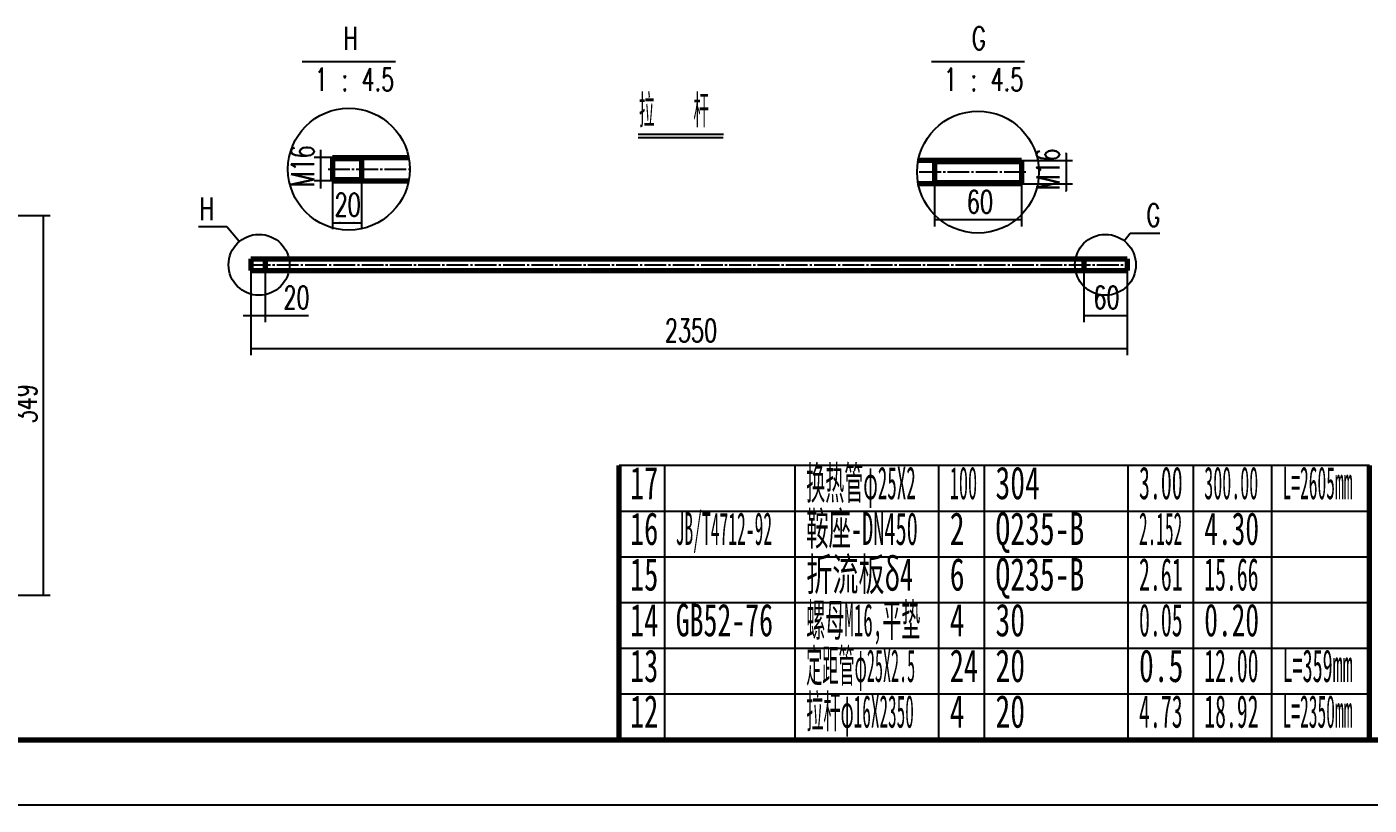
# Model space of a CAD drawing. Header units: millimetres. Extents: x -2673 to 2673, y -4526 to 1890.
# Drawn here: x -327 to 1524, y -1890 to -817 of the extents above; entities that cross this region are included whole.
import ezdxf

# ---------------------------------------------------------------- set-up
doc = ezdxf.new("R2010")
doc.units = ezdxf.units.MM
doc.linetypes.add('EB_DASHDOT', pattern=[39, 30, -3, 3, -3])
for name, color, linetype, lineweight in [('CAXA0', 7, 'Continuous', 70), ('CAXA1', 1, 'EB_DASHDOT', 25), ('CAXA3', 7, 'Continuous', 25), ('CAXA4', 3, 'Continuous', 25)]:
    doc.layers.add(name, color=color, linetype=linetype, lineweight=lineweight)
doc.styles.add('TextStyle1', font='SIMFANG.TTF', dxfattribs={"width": 0.665629})
doc.styles.add('TextStyle12', font='SIMFANG.TTF', dxfattribs={"width": 0.491571})
doc.styles.add('TextStyle13', font='SIMFANG.TTF', dxfattribs={"width": 0.488981})
doc.styles.add('TextStyle18', font='SIMFANG.TTF', dxfattribs={"width": 0.616971})
doc.styles.add('TextStyle19', font='SIMFANG.TTF', dxfattribs={"width": 0.450957})
doc.styles.add('TextStyle22', font='SIMFANG.TTF', dxfattribs={"width": 0.636874})
doc.styles.add('TextStyle24', font='SIMFANG.TTF', dxfattribs={"width": 0.386959})
doc.styles.add('TextStyle25', font='SIMFANG.TTF', dxfattribs={"width": 0.393293})
doc.styles.add('TextStyle26', font='SIMFANG.TTF', dxfattribs={"width": 0.362728})
doc.styles.add('TextStyle27', font='SIMFANG.TTF', dxfattribs={"width": 0.626564})
doc.styles.add('TextStyle28', font='SIMFANG.TTF', dxfattribs={"width": 0.428072})
doc.styles.add('TextStyle29', font='SIMFANG.TTF', dxfattribs={"width": 0.586574})
doc.styles.add('TextStyle30', font='SIMFANG.TTF', dxfattribs={"width": 0.394941})
doc.styles.add('TextStyle31', font='SIMFANG.TTF', dxfattribs={"width": 0.502312})
doc.styles.add('TextStyle32', font='SIMFANG.TTF', dxfattribs={"width": 0.411067})
doc.styles.add('TextStyle6', font='SIMFANG.TTF', dxfattribs={"width": 0.40497})
doc.styles.add('TextStyle8', font='SIMFANG.TTF', dxfattribs={"width": 0.389594})
doc.styles.add('UserTxtStyle2', font='SIMFANG.TTF', dxfattribs={"width": 0.667})
doc.styles.add('机械', font='txt.shx', dxfattribs={"width": 0.667, "height": 15, "bigfont": 'gbcbig.shx'})
doc.dimstyles.new('标准', dxfattribs={"dimscale": 9, "dimtxt": 3.5, "dimasz": 1.2, "dimexe": 1, "dimexo": 0, "dimtad": 1, "dimdec": 1, "dimzin": 12, "dimdsep": 46, "dimtxsty": '机械', "dimcen": 0, "dimdle": 1.1, "dimaunit": 1, "dimazin": 2, "dimtfac": 1, "dimtdec": 3, "dimtmove": 0, "dimatfit": 3, "dimfxl": 0, "dimtolj": 1, "dimtzin": 0, "dimarcsym": 0})

# ---------------------------------------------------------------- blocks, each defined once
blk = doc.blocks.new('*CAXBLOCK121122')
at = {"layer": 'CAXA0', "linetype": 'Continuous', "lineweight": 25}
for points in [[(-304.4, -1077), (-303.1, -1087.8), (-305.8, -1087.8)], [(-304.4, -1600.5), (-303.1, -1589.7), (-305.8, -1589.7)]]:
    blk.add_hatch(color=0, dxfattribs=at).paths.add_polyline_path(points, flags=0)
at = {"layer": 'CAXA0', "color": 0, "linetype": 'Continuous', "lineweight": 25}
for p, q in [((-764.4, -1077), (-295.4, -1077)), ((-304.4, -1600.5), (-304.4, -1077)), ((-764.4, -1600.5), (-295.4, -1600.5))]:
    blk.add_line(p, q, dxfattribs=at)
at = {"layer": 'CAXA0', "color": 0, "linetype": 'Continuous', "lineweight": 25, "insert": (-345, -1363.7), "char_height": 31.5, "attachment_point": 1, "rotation": 90, "style": '机械'}
blk.add_mtext('349', dxfattribs=at)
blk = doc.blocks.new('*CAXBLOCK147148')
at = {"layer": 'CAXA4', "linetype": 'Continuous', "lineweight": 25}
for points in [[(-18.6, -1260.5), (-7.8, -1261.9), (-7.8, -1259.2)], [(1190.1, -1260.5), (1179.3, -1261.9), (1179.3, -1259.2)]]:
    blk.add_hatch(color=0, dxfattribs=at).paths.add_polyline_path(points, flags=0)
at = {"layer": 'CAXA4', "color": 0, "linetype": 'Continuous', "lineweight": 25}
for p, q in [((-18.6, -1153.1), (-18.6, -1269.5)), ((1190.1, -1153.1), (1190.1, -1269.5)), ((-18.6, -1260.5), (1190.1, -1260.5))]:
    blk.add_line(p, q, dxfattribs=at)
at = {"layer": 'CAXA4', "color": 0, "linetype": 'Continuous', "lineweight": 25, "insert": (552.5, -1219.9), "char_height": 31.5, "attachment_point": 1, "style": '机械'}
blk.add_mtext('2350', dxfattribs=at)
blk = doc.blocks.new('*CAXBLOCK148149')
at = {"layer": 'CAXA4', "linetype": 'Continuous', "lineweight": 25}
for points in [[(-18.6, -1215), (-29.4, -1216.3), (-29.4, -1213.6)], [(1.4, -1215), (12.2, -1216.3), (12.2, -1213.6)]]:
    blk.add_hatch(color=0, dxfattribs=at).paths.add_polyline_path(points, flags=0)
at = {"layer": 'CAXA4', "color": 0, "linetype": 'Continuous', "lineweight": 25}
for p, q in [((-18.6, -1151.2), (-18.6, -1224)), ((1.4, -1151.2), (1.4, -1224)), ((-28.5, -1215), (61.2, -1215))]:
    blk.add_line(p, q, dxfattribs=at)
at = {"layer": 'CAXA4', "color": 0, "linetype": 'Continuous', "lineweight": 25, "insert": (26.5, -1174.4), "char_height": 31.5, "attachment_point": 1, "style": '机械'}
blk.add_mtext('20', dxfattribs=at)
blk = doc.blocks.new('*CAXBLOCK149150')
at = {"layer": 'CAXA4', "linetype": 'Continuous', "lineweight": 25}
for points in [[(1130.1, -1215), (1140.9, -1216.3), (1140.9, -1213.6)], [(1190.1, -1215), (1179.3, -1216.3), (1179.3, -1213.6)]]:
    blk.add_hatch(color=0, dxfattribs=at).paths.add_polyline_path(points, flags=0)
at = {"layer": 'CAXA4', "color": 0, "linetype": 'Continuous', "lineweight": 25}
for p, q in [((1130.1, -1151.2), (1130.1, -1224)), ((1190.1, -1151.2), (1190.1, -1224)), ((1130.1, -1215), (1190.1, -1215))]:
    blk.add_line(p, q, dxfattribs=at)
at = {"layer": 'CAXA4', "color": 0, "linetype": 'Continuous', "lineweight": 25, "insert": (1143.5, -1174.4), "char_height": 31.5, "attachment_point": 1, "style": '机械'}
blk.add_mtext('60', dxfattribs=at)
blk = doc.blocks.new('CAXBLOCK150', base_point=(0, 341.6))
at = {"layer": 'CAXA3', "linetype": 'Continuous', "lineweight": 25}
for p, q in [((1186, -1112.1), (1194.3, -1101.5)), ((1194.3, -1101.5), (1234.9, -1101.5))]:
    blk.add_line(p, q, dxfattribs=at)
blk.add_circle((1160.1, -1145.1), 42, dxfattribs=at)
at = {"layer": 'CAXA3', "linetype": 'Continuous', "lineweight": 25, "insert": (1216.8, -1060.9), "char_height": 31.5, "attachment_point": 1, "style": '机械'}
blk.add_mtext('G', dxfattribs=at)
blk = doc.blocks.new('CAXBLOCK151', base_point=(-1335.9, 1956))
at = {"layer": 'CAXA0'}
for p, q in [((1044.3, -1001.3), (901.8, -1001.3)), ((924.3, -1001.3), (924.3, -1033.3)), ((1044.3, -1001.3), (1044.3, -1033.3)), ((1044.3, -1033.3), (901.8, -1033.3))]:
    blk.add_line(p, q, dxfattribs=at)
at = {"layer": 'CAXA1', "linetype": 'EB_DASHDOT', "lineweight": 25}
blk.add_line((1050.3, -1017.3), (900.3, -1017.3), dxfattribs=at)
at = {"layer": 'CAXA3', "linetype": 'Continuous', "lineweight": 25}
blk.add_line((920, -864.7), (1048.6, -864.7), dxfattribs=at)
at = {"layer": 'CAXA3'}
for p, q in [((924.3, -1005.2), (1044.3, -1005.2)), ((924.3, -1029.5), (1044.3, -1029.5))]:
    blk.add_line(p, q, dxfattribs=at)
at = {"layer": 'CAXA3', "linetype": 'Continuous', "lineweight": 25}
blk.add_circle((984.3, -1017.3), 84, dxfattribs=at)
at = {"layer": 'CAXA3', "linetype": 'Continuous', "lineweight": 25, "char_height": 31.5, "attachment_point": 1, "style": '机械'}
for s, insert in [('G', (976, -817.1)), ('1 : 4.5', (937.3, -873.8))]:
    blk.add_mtext(s, dxfattribs=dict(at, insert=insert))
blk = doc.blocks.new('CAXBLOCK152', base_point=(0, 341.6))
at = {"layer": 'CAXA3', "linetype": 'Continuous', "lineweight": 25}
for p, q in [((-51.6, -1092.8), (-90.8, -1092.8)), ((-34.4, -1113.1), (-51.6, -1092.8))]:
    blk.add_line(p, q, dxfattribs=at)
blk.add_circle((-7.2, -1145.1), 42, dxfattribs=at)
at = {"layer": 'CAXA3', "linetype": 'Continuous', "lineweight": 25, "insert": (-89.2, -1052.1), "char_height": 31.5, "attachment_point": 1, "style": '机械'}
blk.add_mtext('H', dxfattribs=at)
blk = doc.blocks.new('CAXBLOCK153', base_point=(131.1, 1960.2))
at = {"layer": 'CAXA0'}
for p, q in [((93.9, -997.2), (93.9, -1029.2)), ((93.9, -997.2), (199.1, -997.2)), ((133.9, -997.2), (133.9, -1029.2)), ((93.9, -1029.2), (199.1, -1029.2))]:
    blk.add_line(p, q, dxfattribs=at)
at = {"layer": 'CAXA1', "linetype": 'EB_DASHDOT', "lineweight": 25}
blk.add_line((87.9, -1013.2), (200.7, -1013.2), dxfattribs=at)
at = {"layer": 'CAXA3', "linetype": 'Continuous', "lineweight": 25}
blk.add_line((52.4, -864.7), (181, -864.7), dxfattribs=at)
at = {"layer": 'CAXA3'}
for p, q in [((93.9, -1001), (133.9, -1001)), ((93.9, -1025.4), (133.9, -1025.4))]:
    blk.add_line(p, q, dxfattribs=at)
at = {"layer": 'CAXA3', "linetype": 'Continuous', "lineweight": 25}
blk.add_circle((116.7, -1013.2), 84, dxfattribs=at)
at = {"layer": 'CAXA3', "linetype": 'Continuous', "lineweight": 25, "char_height": 31.5, "attachment_point": 1, "style": '机械'}
for s, insert in [('H', (109.2, -817.1)), ('1 : 4.5', (69.7, -873.8))]:
    blk.add_mtext(s, dxfattribs=dict(at, insert=insert))
blk = doc.blocks.new('*CAXBLOCK154155')
at = {"layer": 'CAXA4', "linetype": 'Continuous', "lineweight": 25}
for points in [[(77.7, -997.2), (76.4, -986.4), (79.1, -986.4)], [(77.7, -1029.2), (76.4, -1040), (79.1, -1040)]]:
    blk.add_hatch(color=0, dxfattribs=at).paths.add_polyline_path(points, flags=0)
at = {"layer": 'CAXA4', "color": 0, "linetype": 'Continuous', "lineweight": 25}
for p, q in [((93.9, -997.2), (68.7, -997.2)), ((77.7, -987.3), (77.7, -1039.1)), ((93.9, -1029.2), (68.7, -1029.2))]:
    blk.add_line(p, q, dxfattribs=at)
at = {"layer": 'CAXA4', "color": 0, "linetype": 'Continuous', "lineweight": 25, "insert": (37.1, -1038.1), "char_height": 31.5, "attachment_point": 1, "rotation": 90, "style": '机械'}
blk.add_mtext('M16', dxfattribs=at)
blk = doc.blocks.new('*CAXBLOCK155156')
at = {"layer": 'CAXA4', "linetype": 'Continuous', "lineweight": 25}
for points in [[(93.9, -1087.1), (104.7, -1088.4), (104.7, -1085.7)], [(133.9, -1087.1), (123.1, -1088.4), (123.1, -1085.7)]]:
    blk.add_hatch(color=0, dxfattribs=at).paths.add_polyline_path(points, flags=0)
at = {"layer": 'CAXA4', "color": 0, "linetype": 'Continuous', "lineweight": 25}
for p, q in [((93.9, -1025.4), (93.9, -1096.1)), ((133.9, -1025.4), (133.9, -1096.1)), ((93.9, -1087.1), (133.9, -1087.1))]:
    blk.add_line(p, q, dxfattribs=at)
at = {"layer": 'CAXA4', "color": 0, "linetype": 'Continuous', "lineweight": 25, "insert": (97, -1046.5), "char_height": 31.5, "attachment_point": 1, "style": '机械'}
blk.add_mtext('20', dxfattribs=at)
blk = doc.blocks.new('*CAXBLOCK156157')
at = {"layer": 'CAXA4', "linetype": 'Continuous', "lineweight": 25}
for points in [[(1105.8, -1001.3), (1104.4, -990.5), (1107.1, -990.5)], [(1105.8, -1033.3), (1104.4, -1044.1), (1107.1, -1044.1)]]:
    blk.add_hatch(color=0, dxfattribs=at).paths.add_polyline_path(points, flags=0)
at = {"layer": 'CAXA4', "color": 0, "linetype": 'Continuous', "lineweight": 25}
for p, q in [((1105.8, -991.4), (1105.8, -1043.2)), ((1044.3, -1001.3), (1114.8, -1001.3)), ((1044.3, -1033.3), (1114.8, -1033.3))]:
    blk.add_line(p, q, dxfattribs=at)
at = {"layer": 'CAXA4', "color": 0, "linetype": 'Continuous', "lineweight": 25, "insert": (1065.1, -1042.3), "char_height": 31.5, "attachment_point": 1, "rotation": 90, "style": '机械'}
blk.add_mtext('M16', dxfattribs=at)
blk = doc.blocks.new('*CAXBLOCK157158')
at = {"layer": 'CAXA4', "linetype": 'Continuous', "lineweight": 25}
for points in [[(924.3, -1083.2), (935.1, -1081.9), (935.1, -1084.6)], [(1044.3, -1083.2), (1033.5, -1081.9), (1033.5, -1084.6)]]:
    blk.add_hatch(color=0, dxfattribs=at).paths.add_polyline_path(points, flags=0)
at = {"layer": 'CAXA4', "color": 0, "linetype": 'Continuous', "lineweight": 25}
for p, q in [((924.3, -1029.5), (924.3, -1092.2)), ((1044.3, -1029.5), (1044.3, -1092.2)), ((1044.3, -1083.2), (924.3, -1083.2))]:
    blk.add_line(p, q, dxfattribs=at)
at = {"layer": 'CAXA4', "color": 0, "linetype": 'Continuous', "lineweight": 25, "insert": (969, -1042.6), "char_height": 31.5, "attachment_point": 1, "style": '机械'}
blk.add_mtext('60', dxfattribs=at)
blk = doc.blocks.new('CAXBLOCK174', base_point=(2583, -1800))
at = {"layer": 'CAXA0', "linetype": 'Continuous', "lineweight": 70}
blk.add_line((-2448, -1800), (2583, -1800), dxfattribs=at)
at = {"layer": 'CAXA3', "linetype": 'Continuous', "lineweight": 25}
blk.add_line((2673, -1890), (-2673, -1890), dxfattribs=at)
blk = doc.blocks.new('CAXBLOCK231', base_point=(489.4, -1800))
at = {"layer": 'CAXA3', "color": 0, "linetype": 'Continuous', "lineweight": 25}
for p, q in [((1524.4, -1737), (489.4, -1737)), ((552.4, -1800), (552.4, -1737)), ((732.4, -1800), (732.4, -1737)), ((930.4, -1800), (930.4, -1737)), ((993.4, -1800), (993.4, -1737)), ((1191.4, -1800), (1191.4, -1737)), ((1281.4, -1800), (1281.4, -1737)), ((1389.4, -1800), (1389.4, -1737)), ((1524.4, -1800), (489.4, -1800))]:
    blk.add_line(p, q, dxfattribs=at)
at = {"layer": 'CAXA3', "color": 0, "linetype": 'Continuous', "lineweight": 70}
for p, q in [((489.4, -1800), (489.4, -1737)), ((1524.4, -1800), (1524.4, -1737))]:
    blk.add_line(p, q, dxfattribs=at)
at = {"layer": 'CAXA3', "color": 0, "linetype": 'Continuous', "lineweight": 25, "char_height": 45, "attachment_point": 1}
for s, insert, style in [('\\fFangSong_GB2312;12', (504.4, -1738.3), 'TextStyle22'), ('\\fFangSong_GB2312;拉杆φ16X2350', (747.4, -1738.3), 'TextStyle24'), ('\\fFangSong_GB2312;4', (945.4, -1738.3), 'UserTxtStyle2'), ('\\fFangSong_GB2312;20', (1008.4, -1738.3), 'UserTxtStyle2'), ('\\fFangSong_GB2312;4.73', (1206.4, -1738.3), 'TextStyle12'), ('\\fFangSong_GB2312;18.92', (1296.4, -1738.3), 'TextStyle13'), ('\\fFangSong_GB2312;L=2350mm', (1404.4, -1738.3), 'TextStyle25')]:
    blk.add_mtext(s, dxfattribs=dict(at, insert=insert, style=style))
blk = doc.blocks.new('CAXBLOCK232', base_point=(489.4, -1737))
at = {"layer": 'CAXA3', "color": 0, "linetype": 'Continuous', "lineweight": 25}
for p, q in [((1524.4, -1674), (489.4, -1674)), ((552.4, -1737), (552.4, -1674)), ((732.4, -1737), (732.4, -1674)), ((930.4, -1737), (930.4, -1674)), ((993.4, -1737), (993.4, -1674)), ((1191.4, -1737), (1191.4, -1674)), ((1281.4, -1737), (1281.4, -1674)), ((1389.4, -1737), (1389.4, -1674)), ((1524.4, -1737), (489.4, -1737))]:
    blk.add_line(p, q, dxfattribs=at)
at = {"layer": 'CAXA3', "color": 0, "linetype": 'Continuous', "lineweight": 70}
for p, q in [((489.4, -1737), (489.4, -1674)), ((1524.4, -1737), (1524.4, -1674))]:
    blk.add_line(p, q, dxfattribs=at)
at = {"layer": 'CAXA3', "color": 0, "linetype": 'Continuous', "lineweight": 25, "char_height": 45, "attachment_point": 1}
for s, insert, style in [('\\fFangSong_GB2312;13', (504.4, -1675.3), 'TextStyle22'), ('\\fFangSong_GB2312;定距管φ25X2.5', (747.4, -1675.3), 'TextStyle26'), ('\\fFangSong_GB2312;24', (945.4, -1675.3), 'TextStyle22'), ('\\fFangSong_GB2312;20', (1008.4, -1675.3), 'UserTxtStyle2'), ('\\fFangSong_GB2312;0.5', (1206.4, -1675.3), 'TextStyle1'), ('\\fFangSong_GB2312;12.00', (1296.4, -1675.3), 'TextStyle13'), ('\\fFangSong_GB2312;L=359mm', (1404.4, -1675.3), 'TextStyle19')]:
    blk.add_mtext(s, dxfattribs=dict(at, insert=insert, style=style))
blk = doc.blocks.new('CAXBLOCK233', base_point=(489.4, -1674))
at = {"layer": 'CAXA3', "color": 0, "linetype": 'Continuous', "lineweight": 25}
for p, q in [((1524.4, -1611), (489.4, -1611)), ((552.4, -1674), (552.4, -1611)), ((732.4, -1674), (732.4, -1611)), ((930.4, -1674), (930.4, -1611)), ((993.4, -1674), (993.4, -1611)), ((1191.4, -1674), (1191.4, -1611)), ((1281.4, -1674), (1281.4, -1611)), ((1389.4, -1674), (1389.4, -1611)), ((1524.4, -1674), (489.4, -1674))]:
    blk.add_line(p, q, dxfattribs=at)
at = {"layer": 'CAXA3', "color": 0, "linetype": 'Continuous', "lineweight": 70}
for p, q in [((489.4, -1674), (489.4, -1611)), ((1524.4, -1674), (1524.4, -1611))]:
    blk.add_line(p, q, dxfattribs=at)
at = {"layer": 'CAXA3', "color": 0, "linetype": 'Continuous', "lineweight": 25, "char_height": 45, "attachment_point": 1}
for s, insert, style in [('\\fFangSong_GB2312;螺母M16,平垫', (747.4, -1612.3), 'TextStyle28'), ('\\fFangSong_GB2312;14', (504.4, -1612.3), 'TextStyle22'), ('\\fFangSong_GB2312;GB52-76', (567.4, -1612.3), 'TextStyle27'), ('\\fFangSong_GB2312;4', (945.4, -1612.3), 'UserTxtStyle2'), ('\\fFangSong_GB2312;30', (1008.4, -1612.3), 'UserTxtStyle2'), ('\\fFangSong_GB2312;0.05', (1206.4, -1612.3), 'TextStyle12'), ('\\fFangSong_GB2312;0.20', (1296.4, -1612.3), 'TextStyle18')]:
    blk.add_mtext(s, dxfattribs=dict(at, insert=insert, style=style))
blk = doc.blocks.new('CAXBLOCK234', base_point=(489.4, -1611))
at = {"layer": 'CAXA3', "color": 0, "linetype": 'Continuous', "lineweight": 25}
for p, q in [((1524.4, -1548), (489.4, -1548)), ((552.4, -1611), (552.4, -1548)), ((732.4, -1611), (732.4, -1548)), ((930.4, -1611), (930.4, -1548)), ((993.4, -1611), (993.4, -1548)), ((1191.4, -1611), (1191.4, -1548)), ((1281.4, -1611), (1281.4, -1548)), ((1389.4, -1611), (1389.4, -1548)), ((1524.4, -1611), (489.4, -1611))]:
    blk.add_line(p, q, dxfattribs=at)
at = {"layer": 'CAXA3', "color": 0, "linetype": 'Continuous', "lineweight": 70}
for p, q in [((489.4, -1611), (489.4, -1548)), ((1524.4, -1611), (1524.4, -1548))]:
    blk.add_line(p, q, dxfattribs=at)
at = {"layer": 'CAXA3', "color": 0, "linetype": 'Continuous', "lineweight": 25, "char_height": 45, "attachment_point": 1}
for s, insert, style in [('\\fFangSong_GB2312;15', (504.4, -1549.3), 'TextStyle22'), ('\\fFangSong_GB2312;折流板δ4', (747.4, -1549.3), 'TextStyle29'), ('\\fFangSong_GB2312;6', (945.4, -1549.3), 'UserTxtStyle2'), ('\\fFangSong_GB2312;Q235-B', (1008.4, -1549.3), 'UserTxtStyle2'), ('\\fFangSong_GB2312;2.61', (1206.4, -1549.3), 'TextStyle12'), ('\\fFangSong_GB2312;15.66', (1296.4, -1549.3), 'TextStyle13')]:
    blk.add_mtext(s, dxfattribs=dict(at, insert=insert, style=style))
blk = doc.blocks.new('CAXBLOCK235', base_point=(489.4, -1548))
at = {"layer": 'CAXA3', "color": 0, "linetype": 'Continuous', "lineweight": 25}
for p, q in [((1524.4, -1485), (489.4, -1485)), ((552.4, -1548), (552.4, -1485)), ((732.4, -1548), (732.4, -1485)), ((930.4, -1548), (930.4, -1485)), ((993.4, -1548), (993.4, -1485)), ((1191.4, -1548), (1191.4, -1485)), ((1281.4, -1548), (1281.4, -1485)), ((1389.4, -1548), (1389.4, -1485)), ((1524.4, -1548), (489.4, -1548))]:
    blk.add_line(p, q, dxfattribs=at)
at = {"layer": 'CAXA3', "color": 0, "linetype": 'Continuous', "lineweight": 70}
for p, q in [((489.4, -1548), (489.4, -1485)), ((1524.4, -1548), (1524.4, -1485))]:
    blk.add_line(p, q, dxfattribs=at)
at = {"layer": 'CAXA3', "color": 0, "linetype": 'Continuous', "lineweight": 25, "char_height": 45, "attachment_point": 1}
for s, insert, style in [('\\fFangSong_GB2312;鞍座-DN450', (747.4, -1486.3), 'TextStyle31'), ('\\fFangSong_GB2312;16', (504.4, -1486.3), 'TextStyle22'), ('\\fFangSong_GB2312;JB/T4712-92', (567.4, -1486.3), 'TextStyle30'), ('\\fFangSong_GB2312;2', (945.4, -1486.3), 'UserTxtStyle2'), ('\\fFangSong_GB2312;Q235-B', (1008.4, -1486.3), 'UserTxtStyle2'), ('\\fFangSong_GB2312;2.152', (1206.4, -1486.3), 'TextStyle8'), ('\\fFangSong_GB2312;4.30', (1296.4, -1486.3), 'TextStyle18')]:
    blk.add_mtext(s, dxfattribs=dict(at, insert=insert, style=style))
blk = doc.blocks.new('CAXBLOCK236', base_point=(489.4, -1485))
at = {"layer": 'CAXA3', "color": 0, "linetype": 'Continuous', "lineweight": 25}
for p, q in [((1524.4, -1422), (489.4, -1422)), ((552.4, -1485), (552.4, -1422)), ((732.4, -1485), (732.4, -1422)), ((930.4, -1485), (930.4, -1422)), ((993.4, -1485), (993.4, -1422)), ((1191.4, -1485), (1191.4, -1422)), ((1281.4, -1485), (1281.4, -1422)), ((1389.4, -1485), (1389.4, -1422)), ((1524.4, -1485), (489.4, -1485))]:
    blk.add_line(p, q, dxfattribs=at)
at = {"layer": 'CAXA3', "color": 0, "linetype": 'Continuous', "lineweight": 70}
for p, q in [((489.4, -1485), (489.4, -1422)), ((1524.4, -1485), (1524.4, -1422))]:
    blk.add_line(p, q, dxfattribs=at)
at = {"layer": 'CAXA3', "color": 0, "linetype": 'Continuous', "lineweight": 25, "char_height": 45, "attachment_point": 1}
for s, insert, style in [('\\fFangSong_GB2312;17', (504.4, -1423.3), 'TextStyle22'), ('\\fFangSong_GB2312;换热管φ25X2', (747.4, -1423.3), 'TextStyle28'), ('\\fFangSong_GB2312;100', (945.4, -1423.3), 'TextStyle32'), ('\\fFangSong_GB2312;304', (1008.4, -1423.3), 'UserTxtStyle2'), ('\\fFangSong_GB2312;3.00', (1206.4, -1423.3), 'TextStyle12'), ('\\fFangSong_GB2312;300.00', (1296.4, -1423.3), 'TextStyle6'), ('\\fFangSong_GB2312;L=2605mm', (1404.4, -1423.3), 'TextStyle25')]:
    blk.add_mtext(s, dxfattribs=dict(at, insert=insert, style=style))
blk = doc.blocks.new('CAXBLOCK208', base_point=(0, 1524.4))
at = {"layer": 'CAXA3'}
for name, p in [('CAXBLOCK236', (489.4, -1485)), ('CAXBLOCK235', (489.4, -1548)), ('CAXBLOCK234', (489.4, -1611)), ('CAXBLOCK233', (489.4, -1674)), ('CAXBLOCK232', (489.4, -1737)), ('CAXBLOCK231', (489.4, -1800))]:
    blk.add_blockref(name, p, dxfattribs=at)

msp = doc.modelspace()

# ---------------------------------------------------------------- linework, layer by layer
at = {"layer": 'CAXA0'}
for p, q in [((-18.618, -1137.101), (-18.618, -1153.101)), ((-18.618, -1137.101), (1190.067, -1137.101)), ((1.382, -1137.101), (1.382, -1153.101)), ((1130.067, -1137.101), (1130.067, -1153.101)), ((1190.067, -1137.101), (1190.067, -1153.101)), ((-18.618, -1153.101), (1190.067, -1153.101))]:
    msp.add_line(p, q, dxfattribs=at)
at = {"layer": 'CAXA1', "linetype": 'EB_DASHDOT', "lineweight": 25}
msp.add_line((-21.618, -1145.101), (1193.067, -1145.101), dxfattribs=at)
at = {"layer": 'CAXA3'}
for p, q in [((515.746, -964.885), (633.541, -964.885)), ((515.746, -969.59), (633.004, -969.59)), ((-18.618, -1139.013), (1.382, -1139.013)), ((1130.067, -1139.013), (1190.067, -1139.013)), ((-18.618, -1151.189), (1.382, -1151.189)), ((1130.067, -1151.189), (1190.067, -1151.189))]:
    msp.add_line(p, q, dxfattribs=at)

# ---------------------------------------------------------------- block references
at = {"layer": 'CAXA0'}
msp.add_blockref('CAXBLOCK174', (2583, -1800), dxfattribs=at)
at = {"layer": 'CAXA3'}
for name, p in [('CAXBLOCK208', (0, 1524.412)), ('CAXBLOCK153', (131.094, 1960.16)), ('CAXBLOCK151', (-1335.87, 1955.998)), ('CAXBLOCK152', (0, 341.569)), ('CAXBLOCK150', (0, 341.569))]:
    msp.add_blockref(name, p, dxfattribs=at)

# ---------------------------------------------------------------- texts
at = {"layer": 'CAXA4', "linetype": 'Continuous', "lineweight": 25, "insert": (516.674, -910.552), "char_height": 45, "attachment_point": 1, "style": '机械'}
msp.add_mtext('拉  杆', dxfattribs=at)

# ---------------------------------------------------------------- dimensions: what is measured, and where the dimension line sits
at = {"layer": 'CAXA4'}
for base, p1, p2, angle, text, picture, middle in [((77.724, -1079.065), (93.858, -997.179), (93.858, -1029.179), 270, 'M16', '*CAXBLOCK154155', (56.349, -1013.179)), ((1105.771, -1083.227), (1044.264, -1001.342), (1044.264, -1033.342), 270, 'M16', '*CAXBLOCK156157', (1084.396, -1017.342)), ((985.627, -1083.227), (1044.264, -1029.518), (924.264, -1029.518), 180, '60', '*CAXBLOCK157158', (985.627, -1061.852)), ((-304.413, -1338.799), (-764.365, -1600.549), (-764.365, -1077.049), 90, '349', '*CAXBLOCK121122', (-325.788, -1338.799))]:
    dim = msp.add_linear_dim(base=base, p1=p1, p2=p2, angle=angle, text=text, dimstyle='标准', dxfattribs=at)
    dim.commit()
    dim.dimension.update_dxf_attribs({"geometry": picture, "text_midpoint": middle})
for base, p1, p2, text, picture, middle in [((113.606, -1087.087), (93.858, -1025.356), (133.858, -1025.356), '20', '*CAXBLOCK155156', (113.606, -1065.712)), ((43.039, -1214.977), (-18.618, -1151.189), (1.382, -1151.189), '20', '*CAXBLOCK148149', (43.039, -1193.602)), ((585.725, -1260.527), (-18.618, -1153.101), (1190.067, -1153.101), '2350', '*CAXBLOCK147148', (585.725, -1239.152)), ((1160.067, -1214.977), (1130.067, -1151.189), (1190.067, -1151.189), '60', '*CAXBLOCK149150', (1160.067, -1193.602))]:
    dim = msp.add_linear_dim(base=base, p1=p1, p2=p2, text=text, dimstyle='标准', dxfattribs=at)
    dim.commit()
    dim.dimension.update_dxf_attribs({"geometry": picture, "text_midpoint": middle})

doc.saveas('drawing.dxf')
